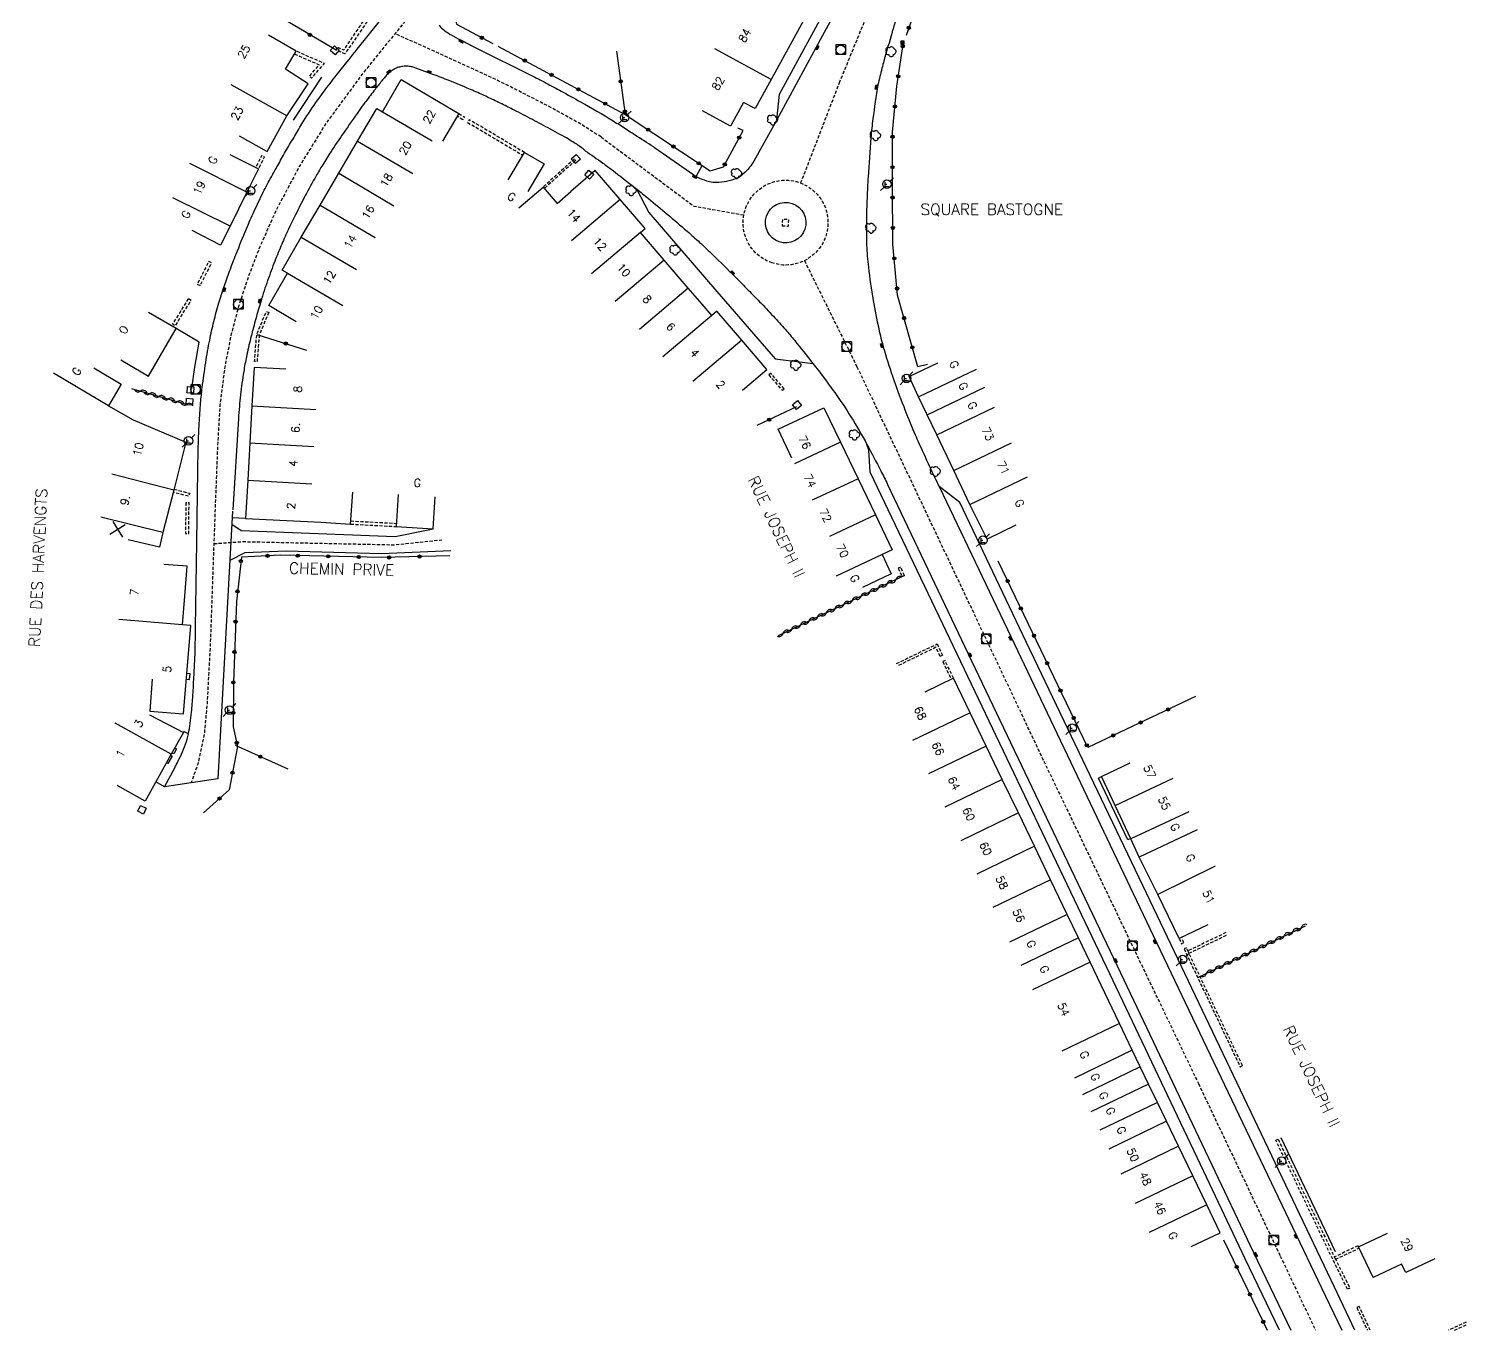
# Model space of a CAD drawing. Header units: millimetres. Extents: x 132999 to 134001, y 131000 to 132000.
# Drawn here: x 133733.6 to 133958.3, y 131000 to 131203.3 of the extents above; entities that cross this region are included whole.
import ezdxf
from ezdxf.enums import TextEntityAlignment as Align

# ---------------------------------------------------------------- set-up
doc = ezdxf.new("R2010")
doc.units = ezdxf.units.MM
doc.linetypes.add('DASHED', pattern=[0.75, 0.5, -0.25])
doc.layers.get('0').update_dxf_attribs({"linetype": 'CONTINUOUS'})
for name, color, linetype in [('W0001', 6, 'DASHED'), ('W0008', 7, 'CONTINUOUS'), ('W0100', 7, 'CONTINUOUS'), ('W0112', 1, 'DASHED'), ('W0300', 7, 'CONTINUOUS'), ('W0310', 3, 'CONTINUOUS'), ('W0322', 7, 'CONTINUOUS'), ('W0330', 7, 'CONTINUOUS'), ('W0400', 7, 'CONTINUOUS'), ('W0420', 7, 'CONTINUOUS'), ('W0471', 7, 'CONTINUOUS'), ('W0989', 7, 'CONTINUOUS'), ('W0991', 7, 'CONTINUOUS'), ('W1102', 7, 'CONTINUOUS')]:
    doc.layers.add(name, color=color, linetype=linetype)
doc.styles.get("Standard").update_dxf_attribs({"font": 'romans.shx', "width": 0.85})

# ---------------------------------------------------------------- blocks, each defined once
blk = doc.blocks.new('T471')
for p, q in [((-0.333334, 0.333334), (-0.333334, -0.333334)), ((-0.333334, 0), (0, 0)), ((0.500001, 0.500001), (1.000002, 1.000002)), ((-0.500001, -0.500001), (-1.000002, -1.000002)), ((-0.333334, -0.333334), (0.333334, -0.333334))]:
    blk.add_line(p, q)
blk.add_ellipse((0, 0), major_axis=(0.471405, 0.471405), ratio=1, start_param=5.4977871438, end_param=11.780972451)
blk = doc.blocks.new('t112o')
at = {"color": 0, "linetype": 'Continuous'}
for p, q in [((-0.5, 0.5), (0.5, 0.5)), ((-0.5, -0.5), (-0.5, 0.5)), ((0.5, 0.5), (0.5, -0.5)), ((0.5, -0.5), (-0.5, -0.5))]:
    blk.add_line(p, q, dxfattribs=at)
blk = doc.blocks.new('T420')
for p, q in [((0.75, 0.75), (-0.75, 0.75)), ((-0.75, 0.75), (-0.75, -0.75)), ((0.75, 0.75), (0.75, -0.75)), ((0.75, -0.75), (-0.75, -0.75))]:
    blk.add_line(p, q)
blk.add_ellipse((0, 0), major_axis=(-0.53, 0.53), ratio=1, start_param=3.926991, end_param=10.210176)
blk = doc.blocks.new('T400')
for p, q in [((-0.15, 0.3), (0.15, 0.3)), ((-0.15, -0.25), (-0.15, 0.3)), ((-0.15, 0.15), (0.15, 0.15)), ((-0.15, 0), (0.15, 0)), ((0.15, 0.3), (0.15, -0.25)), ((-0.15, -0.15), (0.15, -0.15)), ((-0.15, -0.25), (-0.15, -0.3)), ((-0.15, -0.3), (0.15, -0.3)), ((0.15, -0.3), (0.15, -0.25))]:
    blk.add_line(p, q)
blk = doc.blocks.new('t991o')
at = {"color": 0, "linetype": 'Continuous'}
for p, q in [((-1, 1), (1, -1)), ((-1, -1), (1, 1))]:
    blk.add_line(p, q, dxfattribs=at)
blk = doc.blocks.new('t322o')
at = {"color": 0, "linetype": 'Continuous'}
for radius in [0.25, 0.15]:
    blk.add_circle((0, 0), radius, dxfattribs=at)
blk = doc.blocks.new('t310o')
at = {"color": 0, "linetype": 'Continuous'}
for centre, start, end in [((-0.5, 0.38), 216.8699, 323.1304), ((0.5, -0.37), 36.8699, 143.1303)]:
    blk.add_arc(centre, 0.625, start, end, dxfattribs=at)
blk = doc.blocks.new('T300')
for p, q in [((-0.8, 0.51), (-0.86, 0.34)), ((-0.86, 0.34), (-0.86, 0.17)), ((-0.86, 0.17), (-0.74, 0.06)), ((-0.69, 0.63), (-0.8, 0.51)), ((-0.8, -0.06), (-0.74, 0.06)), ((-0.74, 0.06), (-0.69, 0.11)), ((-0.57, 0.69), (-0.69, 0.63)), ((-0.46, 0.69), (-0.57, 0.69)), ((-0.29, 0.63), (-0.46, 0.69)), ((-0.29, 0.63), (-0.17, 0.74)), ((-0.23, 0.57), (-0.29, 0.63)), ((-0.17, 0.74), (-0.06, 0.8)), ((-0.06, 0.8), (0.06, 0.8)), ((0.06, 0.8), (0.23, 0.74)), ((0.23, 0.74), (0.34, 0.63)), ((0.34, 0.63), (0.4, 0.51)), ((0.46, 0.46), (0.34, 0.46)), ((0.4, 0.51), (0.4, 0.46)), ((0.57, 0.4), (0.46, 0.46)), ((0.57, 0.4), (0.69, 0.29)), ((0.69, 0.29), (0.74, 0.17)), ((0.74, 0.06), (0.69, -0.17)), ((0.74, 0.17), (0.74, 0.06)), ((-0.8, -0.17), (-0.8, -0.06)), ((-0.8, -0.23), (-0.8, -0.17)), ((-0.74, -0.34), (-0.8, -0.23)), ((-0.69, -0.4), (-0.74, -0.34)), ((-0.51, -0.46), (-0.69, -0.4)), ((-0.4, -0.46), (-0.51, -0.46)), ((-0.4, -0.46), (-0.34, -0.46)), ((-0.34, -0.46), (-0.34, -0.4)), ((-0.34, -0.51), (-0.34, -0.46)), ((-0.29, -0.63), (-0.34, -0.51)), ((-0.17, -0.74), (-0.29, -0.63)), ((-0.06, -0.8), (-0.17, -0.74)), ((0.06, -0.8), (-0.06, -0.8)), ((0.17, -0.74), (0.06, -0.8)), ((0.23, -0.69), (0.17, -0.74)), ((0.29, -0.46), (0.23, -0.46)), ((0.29, -0.63), (0.23, -0.69)), ((0.46, -0.4), (0.29, -0.46)), ((0.34, -0.51), (0.29, -0.63)), ((0.34, -0.51), (0.34, -0.46)), ((0.57, -0.34), (0.46, -0.4)), ((0.63, -0.29), (0.57, -0.34)), ((0.69, -0.17), (0.63, -0.29))]:
    blk.add_line(p, q)
blk = doc.blocks.new('t330o')
at = {"color": 0, "linetype": 'Continuous'}
for p, q in [((0.25, -0.25), (-0.25, 0.25)), ((-0.25, -0.25), (0.25, 0.25)), ((-0.25, 0.25), (-0.25, -0.25)), ((0.25, 0.25), (-0.25, 0.25)), ((0.25, -0.25), (0.25, 0.25)), ((-0.25, -0.25), (0.25, -0.25)), ((-0.25, -0.25), (-0.25, -0.25))]:
    blk.add_line(p, q, dxfattribs=at)

msp = doc.modelspace()

# ---------------------------------------------------------------- linework, layer by layer
at = {"layer": 'W0001'}
for points in [[(133900.12, 131272.8), (133897.87, 131268.93), (133883.48, 131242.29), (133875.27, 131227.67), (133867.79, 131213.36), (133860.29, 131195.06), (133854.2, 131179.25)], [(133854.79, 131167.12), (133863, 131150.54), (133892.19, 131088.93), (133916.35, 131038.55), (133929.13, 131011.59), (133934.64, 131000)]]:
    msp.add_lwpolyline(points, dxfattribs=at)
at = {"layer": 'W0001', "flags": 128}
for points in [[(133819.21, 131233.57), (133818.77, 131232.76), (133817.36, 131231.05), (133815.06, 131229.21), (133811.96, 131227.06), (133809.4, 131224.92), (133807.05, 131222.6), (133803.47, 131218.57), (133799.46, 131213.65), (133794.47, 131207.1), (133785.68, 131196.23), (133780.07, 131188.61), (133775.88, 131181.84), (133772.25, 131174.99), (133769.66, 131169.17), (133767.89, 131164.53), (133766.33, 131159.77), (133765.19, 131155.42), (133764.23, 131150.5), (133763.48, 131144.61), (133763.1, 131138.15), (133762.62, 131125.79), (133761.96, 131107.11), (133761.45, 131097.72), (133761.03, 131093.23), (133760.01, 131088.42), (133758.96, 131085.53)], [(133823.02, 131186.44), (133819.7, 131188.55), (133814.75, 131191.27), (133808.32, 131194.57), (133802.52, 131197.3), (133790.83, 131202.59)], [(133823.02, 131186.44), (133837.51, 131175.65), (133845.33, 131174.25)], [(133858.38, 131171.92), (133858.38, 131171.92)], [(133762.52, 131122.9), (133767.09, 131123.22), (133790.68, 131122.72), (133798.16, 131123.5)]]:
    msp.add_lwpolyline(points, dxfattribs=at)
msp.add_lwpolyline([(133849.73, 131166.77, -1.000002), (133853.96, 131179.34, -1.000002), (133849.73, 131166.77, -1.000002)], format="xyb", dxfattribs=at)
at = {"layer": 'W0008'}
for points in [[(133896.97, 131274.52), (133881.67, 131246.44), (133873.03, 131230.56), (133857.26, 131201.61), (133850.47, 131189.13), (133850.89, 131193.13), (133871.13, 131230.26), (133873.03, 131230.56)], [(133929.02, 131000), (133923.66, 131011.18), (133917.12, 131024.92), (133902.5, 131055.69), (133879.21, 131104.42), (133865.07, 131134.05), (133864.84, 131137.5), (133864.56, 131138.39)], [(133940.8, 131000), (133937.59, 131006.73), (133908.8, 131067.1), (133888.93, 131108.64), (133879.06, 131129.32), (133875.83, 131131.81)], [(133905.77, 131076.82), (133905.34, 131076.62), (133900.75, 131086.28), (133901.2, 131086.5)]]:
    msp.add_lwpolyline(points, dxfattribs=at)
at = {"layer": 'W0008', "flags": 128}
for points in [[(133765.44, 131127.96), (133763.13, 131086.14), (133754.79, 131084.92), (133756.46, 131088, 0.008577), (133756.77, 131088.6, 0.003686), (133757.46, 131090.01, 0.029392), (133758.1, 131091.57, 0.030022), (133758.54, 131093.17, 0.015961), (133758.83, 131094.81, 0.01491), (133759.04, 131096.59, 0.002068), (133759.24, 131099.11, 0.006342), (133759.3, 131099.94, 0.000187), (133759.39, 131101.7, 0.00023), (133759.46, 131103.13, 0.000295), (133759.6, 131105.86, 0.002829), (133759.61, 131106.14, 0.008457), (133759.63, 131107.17, -0.003304), (133759.66, 131109.81), (133759.89, 131123.13), (133760.02, 131134.31, -0.003227), (133760.04, 131135.82, -0.001327), (133760.14, 131139.49, -0.007276), (133760.24, 131141.72, -0.005087), (133760.46, 131144.91, -0.011824), (133760.71, 131147.29, -0.007185), (133761.26, 131151.2, -0.009904), (133761.88, 131154.71, -0.01195), (133762.52, 131157.59, -0.010795), (133763.31, 131160.52, -0.01221), (133764.13, 131163.08, -0.005342), (133764.98, 131165.45, -0.004655), (133766.01, 131168.15, -0.005868), (133767.63, 131172.11, -0.008434), (133768.82, 131174.83, -0.00807), (133770.25, 131177.8, -0.00979), (133771.51, 131180.21, -0.002361), (133772.5, 131181.97, -0.001895), (133773.74, 131184.16, -0.003377), (133775, 131186.33, -0.003376), (133776.29, 131188.49, -0.016198), (133778.46, 131191.8, -0.014086), (133781.18, 131195.45, -0.000856), (133783.65, 131198.57, -0.001677), (133784.93, 131200.16), (133790.29, 131206.81)], [(133797.72, 131203.95, 0.099567), (133798.24, 131203.33, 0.018269), (133799.02, 131202.75, 0.025977), (133799.61, 131202.39, 0.001374), (133801.07, 131201.6, 0.004071), (133801.57, 131201.34, 0.000432), (133803.13, 131200.53, 0.003224), (133803.34, 131200.43), (133812.36, 131195.95, -0.005897), (133813.53, 131195.35, -0.002827), (133815.94, 131194.06, -0.001727), (133817.1, 131193.43, -0.000627), (133820.3, 131191.66, -0.002295), (133820.47, 131191.57, -0.015703), (133825.51, 131188.57, -0.000071)], [(133820.54, 131184.3, 0.026998), (133819.21, 131185.29, 0.009484), (133818.42, 131185.8, 0.012099), (133817.33, 131186.44, 0.004581), (133814.38, 131188.05, 0.001289), (133811.59, 131189.53, 0.002432), (133810.1, 131190.3, 0.003365), (133808.3, 131191.21, 0.002925), (133806.21, 131192.23, 0.006128), (133804.3, 131193.12, 0.005364), (133802.09, 131194.09, 0.006307), (133798.98, 131195.37, 0.007967), (133796.49, 131196.32), (133793.67, 131197.33, 0.061), (133793.11, 131197.46, 0.039906), (133792.24, 131197.48, 0.048253), (133791.52, 131197.37, 0.054902), (133790.92, 131197.14, 0.023392), (133790.66, 131197, 0.010789), (133790.12, 131196.64, 0.042873), (133789.76, 131196.34, 0.029462), (133789.3, 131195.83, 0.016145), (133788.23, 131194.54, 0.00478), (133787.71, 131193.88, 0.000203), (133786.25, 131191.97, 0.002227), (133786.12, 131191.8, 0.007912), (133785.21, 131190.55, 0.002883), (133782.78, 131187.06, 0.00512), (133780.83, 131184.15, 0.007408), (133779.53, 131182.11, 0.010222), (133778.5, 131180.35, 0.005859), (133776.8, 131177.23, 0.005832), (133775.28, 131174.29, 0.006798), (133774.05, 131171.74, 0.009211), (133773.01, 131169.39, 0.00808), (133771.91, 131166.67, 0.009554), (133770.79, 131163.61, 0.009057), (133769.74, 131160.34, 0.006534), (133768.99, 131157.71, 0.006287), (133768.27, 131154.95, 0.008948), (133767.62, 131152.11, 0.011077), (133767.19, 131149.79, 0.012474), (133766.69, 131146.17, 0.012205), (133766.37, 131142.44), (133765.47, 131128.18)], [(133850.47, 131189.13), (133846.9, 131182.68, -0.046777), (133846.23, 131181.7, -0.036654), (133845.18, 131180.61, -0.079769), (133844.24, 131180, -0.052776), (133842.63, 131179.49, -0.046303), (133841.02, 131179.31, -0.069313), (133839.94, 131179.44, -0.035944), (133838.47, 131179.95, -0.05203), (133837.52, 131180.47), (133831.39, 131184.76, 0.009681), (133831.21, 131184.88, -0.000576), (133828.27, 131186.77, -0.000785), (133827.36, 131187.36, -0.000384), (133825.51, 131188.57)]]:
    msp.add_lwpolyline(points, format="xyb", dxfattribs=at)
at = {"layer": 'W0008'}
for points in [[(133869.23, 131205.2, 0.007302), (133868.64, 131203.32, 0.003382), (133868.48, 131202.78, 0.000408), (133867.22, 131198.33, 0.007135), (133866.91, 131197.17, 0.003225), (133866.27, 131194.58, 0.010038), (133865.49, 131189.27, 0.014675), (133865.18, 131186.32, 0.000698), (133864.74, 131180.16, 0.003556), (133864.67, 131178.95, 0.009842), (133864.48, 131173.68, 0.012609), (133864.51, 131169.56, 0.020937), (133864.78, 131166.11, 0.013757), (133865.54, 131160.91, 0.010238), (133866.41, 131156.44, 0.015903), (133867.12, 131153.6, 0.013156), (133868.55, 131149.06, 0.012371), (133870.3, 131144.32, 0.002749), (133871.96, 131140.24, 0.008676), (133872.51, 131138.96, 0.002248), (133874.35, 131134.94, 0.002876), (133875.83, 131131.81), (133886.5, 131109.47), (133909.26, 131061.65), (133931.06, 131016.1), (133935.58, 131006.65), (133938.75, 131000)], [(133820.54, 131184.3, -0.004872), (133823.31, 131182.35, -0.009144), (133824.76, 131181.28, -0.000259), (133828.34, 131178.5, -0.004005), (133828.57, 131178.32, -0.003598), (133830.41, 131176.82, -0.002238), (133833.35, 131174.38, -0.004346), (133836.46, 131171.72, -0.006799), (133838.42, 131169.97, -0.006796), (133840.53, 131167.97, -0.004108), (133843.96, 131164.59, -0.001626), (133846.02, 131162.51, -0.001877), (133847.79, 131160.7, -0.005727), (133849.94, 131158.43, -0.006368), (133851.82, 131156.35, -0.009751), (133853.27, 131154.64, -0.004778), (133856.12, 131151.05, -0.005341), (133857.81, 131148.85, -0.005118), (133859.52, 131146.51, -0.016562), (133862.06, 131142.71, -0.015168), (133864.56, 131138.39, -0.00427), (133866.72, 131134.29, -0.008318), (133867.78, 131132.16), (133880.91, 131104.58), (133903.63, 131056.91), (133917.9, 131026.93), (133924.96, 131012.16), (133930.76, 131000)]]:
    msp.add_lwpolyline(points, format="xyb", dxfattribs=at)
at = {"layer": 'W0008', "flags": 128}
for points in [[(133774.99, 131189.08), (133779.4, 131195.8)], [(133837.88, 131180.24), (133838.83, 131181.96)], [(133828.57, 131178.32), (133830.46, 131174.62), (133841.11, 131162.27), (133850.24, 131151.76), (133856.12, 131151.05)], [(133759.08, 131147.13), (133759.56, 131150.47), (133760.22, 131154.4), (133756.63, 131156.51)], [(133765.38, 131126.99), (133767.47, 131126.87)], [(133765.32, 131125.92), (133766.81, 131124.96), (133790.84, 131124.04), (133796.79, 131125.23)], [(133799.53, 131121.77), (133788.7, 131121.32), (133773.84, 131121.74), (133767.37, 131121.48), (133765.01, 131120.25)], [(133758.24, 131101.7), (133758.73, 131101.66), (133758.84, 131102.57), (133758.31, 131102.62)], [(133758.54, 131093.17), (133757.86, 131093.55)], [(133756.43, 131091), (133756.71, 131090.84), (133756.25, 131090.04), (133755.98, 131090.2)], [(133755.77, 131089.83), (133755.99, 131089.71), (133755.35, 131088.53), (133755.12, 131088.66)], [(133754.79, 131084.92), (133753.45, 131085.67)]]:
    msp.add_lwpolyline(points, dxfattribs=at)
msp.add_lwpolyline([(133850.84, 131170.06, -1), (133852.86, 131176.05, -1)], format="xyb", close=True, dxfattribs=at)
at = {"layer": 'W0100'}
for points in [[(133849.62, 131205.87), (133851.6, 131209.27), (133851.6, 131209.27), (133855.42, 131206.05), (133855.42, 131206.05), (133854.01, 131203.48), (133849.6, 131195.4), (133847.11, 131190.88), (133845.28, 131191.83), (133843.24, 131188.11), (133838.86, 131190.51)], [(133845.14, 131146.86), (133848.93, 131150.13), (133845.01, 131154.68), (133841.1, 131159.22), (133840.32, 131158.55), (133838.81, 131160.34), (133836.64, 131162.82), (133832.86, 131167.21), (133829.17, 131171.5), (133829.92, 131172.15), (133826.01, 131176.66), (133822.1, 131181.18), (133818.32, 131177.9)], [(133887.81, 131125.79), (133883.33, 131123.58), (133880.63, 131129.04), (133878.12, 131134.33), (133875.46, 131139.91), (133873.97, 131143.03), (133872.64, 131145.85), (133871.14, 131149), (133875.65, 131151.15)], [(133852.82, 131136.25), (133850.7, 131140.77), (133857.83, 131144.12), (133860.42, 131138.75), (133863.18, 131133.04), (133865.89, 131127.38), (133868.49, 131121.92), (133868.49, 131121.92), (133866.94, 131121.19), (133868.36, 131118.2), (133863.85, 131116.06)], [(133915.22, 131013.09), (133919.74, 131015.22), (133917.67, 131019.6), (133915.48, 131024.15), (133913.24, 131028.74), (133911.35, 131032.65), (133909.93, 131035.57), (133908.56, 131038.44), (133907.27, 131041.13), (133906.02, 131043.74), (133904.03, 131047.94), (133899.42, 131057.53), (133897.61, 131061.31), (133895.83, 131064.98), (133893.24, 131070.39), (133890.73, 131075.63), (133888.23, 131080.83), (133885.71, 131086.05), (133883.21, 131091.28), (133880.7, 131096.49), (133878.09, 131101.87), (133873.59, 131099.69)], [(133917.83, 131063.36), (133913.33, 131061.19), (133909.99, 131068.1), (133907.11, 131073.9), (133905.78, 131076.8), (133903.34, 131081.97), (133901.2, 131086.51), (133905.71, 131088.65)], [(133953.26, 131011.14), (133948.74, 131009), (133948.1, 131010.34), (133943.64, 131008.22), (133943.64, 131008.22), (133941.35, 131013.03), (133945.87, 131015.18)]]:
    msp.add_lwpolyline(points, dxfattribs=at)
at = {"layer": 'W0100', "flags": 128}
for points in [[(133766.49, 131186.61), (133770.85, 131184.18), (133773.95, 131189.74), (133777.25, 131194.75), (133773.74, 131197.04), (133775.39, 131199.84), (133771.08, 131202.37)], [(133775.41, 131157.57), (133771.09, 131160.09), (133774.05, 131165.16), (133773.2, 131165.65), (133776.18, 131170.79), (133779.13, 131175.81), (133782.05, 131180.77), (133784.99, 131185.79), (133788, 131190.91), (133788.85, 131190.39), (133791.8, 131195.41), (133800.8, 131190.1), (133798.26, 131185.79)], [(133765.04, 131183.69), (133769.51, 131181.46), (133767.7, 131177.82), (133765.06, 131172.5), (133763.58, 131169.55), (133763.58, 131169.55), (133759.14, 131171.85)], [(133808.52, 131179.72), (133811.05, 131184.02), (133814.11, 131182.22), (133811.57, 131177.92)], [(133810.18, 131175.35), (133813.96, 131178.62), (133816.18, 131176.05), (133818.32, 131177.9)], [(133748, 131151.6), (133752.32, 131149.09), (133756.63, 131156.51), (133752.3, 131159.02)], [(133743.75, 131150.36), (133748.05, 131147.82), (133746.05, 131144.43), (133749.91, 131142.23), (133758.17, 131138.76), (133756.26, 131131.25), (133754.56, 131124.63), (133754.02, 131122.36), (133749.15, 131123.51)], [(133773.79, 131150.14), (133768.8, 131150.41), (133768.48, 131144.41), (133768.16, 131138.63), (133767.82, 131132.82), (133767.47, 131126.85), (133779.28, 131126.26), (133783.89, 131125.95), (133784.23, 131130.94)], [(133791.32, 131130.56), (133791.03, 131125.57), (133796.79, 131125.23), (133797.09, 131130.22)], [(133752.91, 131101.7), (133752.52, 131096.72), (133757.79, 131096.3), (133758.93, 131110.12), (133757.65, 131110.22), (133757.99, 131114.67), (133757.99, 131114.67), (133758.36, 131119.36), (133754.69, 131119.66)], [(133752.46, 131096.17), (133757.79, 131093.41), (133755.86, 131089.99), (133751.77, 131082.66), (133747.4, 131085.09)]]:
    msp.add_lwpolyline(points, dxfattribs=at)
at = {"layer": 'W0112', "flags": 128}
for points in [[(133781.84, 131200.46), (133782.83, 131200.04), (133787.4, 131206.69), (133787.81, 131206.4), (133783.01, 131199.43), (133781.65, 131200)], [(133769.07, 131181.69), (133769.51, 131181.46), (133770.45, 131183.34), (133770, 131183.56)], [(133851.3, 131172.57), (133852.3, 131172.51), (133852.36, 131173.51), (133851.36, 131173.57)], [(133759.94, 131163.43), (133760.39, 131163.21), (133762.17, 131166.76), (133761.72, 131166.98)], [(133758.53, 131161.17), (133756.09, 131157.22), (133756.51, 131156.95), (133758.96, 131160.91)], [(133771.09, 131159.02), (133769.62, 131155.5), (133769.28, 131151.35), (133768.88, 131151.38), (133769.23, 131155.59), (133770.72, 131159.17)], [(133758.15, 131129.29), (133758.1, 131124.47), (133758.6, 131124.47), (133758.65, 131129.28)]]:
    msp.add_lwpolyline(points, close=True, dxfattribs=at)
for points in [[(133775.13, 131199.4), (133778.97, 131197.73), (133777.41, 131195.95), (133777.79, 131195.62), (133779.79, 131197.92), (133775.39, 131199.84)], [(133800.8, 131190.1), (133801.68, 131189.57), (133801.42, 131189.14), (133800.55, 131189.67)], [(133811.05, 131184.02), (133802.44, 131189.14), (133802.18, 131188.71), (133810.8, 131183.59)], [(133818.86, 131183.01), (133813.96, 131178.62)], [(133819.06, 131182.79), (133814.16, 131178.4)], [(133756.3, 131131.41), (133758.72, 131130.79), (133758.59, 131130.31), (133756.17, 131130.92)], [(133783.92, 131126.45), (133791.05, 131126.07)], [(133783.89, 131125.95), (133791.03, 131125.57)]]:
    msp.add_lwpolyline(points, dxfattribs=at)
at = {"layer": 'W0112'}
for points in [[(133849.22, 131149.26), (133851.35, 131146.82), (133851.65, 131147.08), (133849.52, 131149.52)], [(133869.44, 131119.07), (133870.05, 131117.75), (133870.41, 131117.91), (133869.8, 131119.24)], [(133914.47, 131059.75), (133914.1, 131059.58), (133914.42, 131058.9), (133922.87, 131041.17), (133923.23, 131041.34), (133923.23, 131041.34), (133914.78, 131059.07)], [(133937.68, 131011.27), (133940, 131006.58), (133940, 131006.58), (133939.64, 131006.4), (133937.33, 131011.09), (133928.44, 131029.69), (133928.8, 131029.86)]]:
    msp.add_lwpolyline(points, close=True, dxfattribs=at)
for points in [[(133869.2, 131104.17), (133875.52, 131107.23), (133876.38, 131105.46), (133876.02, 131105.29), (133875.34, 131106.7), (133869.37, 131103.81)], [(133878.09, 131101.87), (133876.76, 131104.63), (133876.4, 131104.46), (133877.73, 131101.69)], [(133913.33, 131061.19), (133913.71, 131060.39), (133914.07, 131060.57), (133913.69, 131061.37)], [(133920.65, 131062.13), (133914.69, 131059.26)], [(133914.86, 131058.89), (133920.82, 131061.77)], [(133941.28, 131013.19), (133937.6, 131011.45)], [(133937.77, 131011.09), (133941.45, 131012.83)], [(133943.19, 131000), (133941.45, 131003.71), (133941.08, 131003.54), (133942.74, 131000)], [(133958.18, 131001.25), (133955.39, 131000)], [(133956.37, 131000), (133958.34, 131000.89)]]:
    msp.add_lwpolyline(points, dxfattribs=at)
at = {"layer": 'W0310'}
msp.add_line((133937.76, 131012.26), (133929.25, 131030.08), dxfattribs=at)
at = {"layer": 'W0310', "flags": 128}
for points in [[(133749.65, 131147.16), (133758.57, 131144.59)], [(133870.41, 131117.91), (133850.67, 131108.52)], [(133916.25, 131055.1), (133933.06, 131063.21)]]:
    msp.add_lwpolyline(points, dxfattribs=at)
at = {"layer": 'W0322', "flags": 128}
for points in [[(133813.85, 131223.15), (133800.04, 131205.94), (133800.41, 131204.06), (133806.12, 131201.03)], [(133781.62, 131199.98), (133768.44, 131207.74)], [(133872.66, 131207.98), (133870.67, 131202.29)], [(133806.91, 131200.63), (133826.81, 131189.96)], [(133874.03, 131150.9), (133872.52, 131150.5), (133869.36, 131161.74), (133868.62, 131169.7), (133868.54, 131179.11), (133868.56, 131187.18), (133869.22, 131194.39), (133870.26, 131201.25)], [(133825.43, 131199.83), (133826.81, 131189.96), (133840.07, 131181.13), (133842.14, 131181.77), (133845.2, 131187.43), (133844.41, 131187.83)], [(133769.23, 131155.59), (133777.01, 131153.13)], [(133853.57, 131144.28), (133847.34, 131141.36)], [(133799.4, 131121), (133788.72, 131120.72), (133772.99, 131121.08), (133766.82, 131120.81), (133766.04, 131113.85), (133765.57, 131101.28), (133765.56, 131094.26), (133766.23, 131091.22), (133764.93, 131084.46), (133760.93, 131080.83)], [(133915.91, 131099.02), (133899.08, 131091.06), (133885.05, 131120.15)], [(133774.12, 131087.65), (133765.93, 131091.35)], [(133920.26, 131014.15), (133927.1, 131000)]]:
    msp.add_lwpolyline(points, dxfattribs=at)
at = {"layer": 'W1102', "flags": 128}
for points in [[(133849.6, 131195.4), (133840.82, 131200.19)], [(133773.95, 131189.74), (133765.21, 131194.6)], [(133788.85, 131190.39), (133796.61, 131185.82)], [(133784.99, 131185.79), (133793.61, 131180.73)], [(133767.7, 131177.82), (133758.75, 131182.28)], [(133782.05, 131180.77), (133790.67, 131175.7)], [(133765.06, 131172.5), (133756.1, 131176.95)], [(133779.13, 131175.81), (133787.75, 131170.74)], [(133826.01, 131176.66), (133818.38, 131170.2)], [(133829.17, 131171.5), (133821.53, 131165.04)], [(133776.18, 131170.79), (133784.79, 131165.72)], [(133832.86, 131167.21), (133825.22, 131160.75)], [(133774.05, 131165.16), (133782.68, 131160.12)], [(133836.64, 131162.82), (133829.01, 131156.36)], [(133840.32, 131158.55), (133832.69, 131152.09)], [(133845.01, 131154.68), (133837.37, 131148.22)], [(133746.05, 131144.43), (133737.45, 131149.52)], [(133872.64, 131145.85), (133881.67, 131150.14)], [(133873.97, 131143.03), (133883, 131147.33)], [(133768.48, 131144.41), (133778.46, 131143.87)], [(133875.46, 131139.91), (133884.49, 131144.2)], [(133768.16, 131138.63), (133778.14, 131138.07)], [(133860.42, 131138.75), (133853.23, 131135.38)], [(133878.12, 131134.33), (133887.15, 131138.63)], [(133756.26, 131131.25), (133746.57, 131133.73)], [(133767.82, 131132.82), (133777.82, 131132.27)], [(133863.18, 131133.04), (133855.99, 131129.67)], [(133880.63, 131129.04), (133889.67, 131133.34)], [(133754.56, 131124.63), (133744.85, 131127.03)], [(133865.89, 131127.38), (133858.7, 131124)], [(133866.94, 131121.19), (133859.75, 131117.81)], [(133757.65, 131110.22), (133747.68, 131111.03)], [(133755.86, 131089.99), (133747.13, 131094.87)], [(133880.7, 131096.49), (133871.69, 131092.14)], [(133883.21, 131091.28), (133874.2, 131086.93)], [(133885.71, 131086.05), (133876.71, 131081.7)], [(133903.34, 131081.97), (133912.39, 131086.24)], [(133888.23, 131080.83), (133879.22, 131076.48)], [(133914.85, 131081.02), (133905.78, 131076.8)], [(133916.14, 131078.21), (133907.11, 131073.9)], [(133890.73, 131075.63), (133881.73, 131071.28)], [(133918.98, 131072.5), (133909.99, 131068.1)], [(133893.24, 131070.39), (133884.24, 131066.04)], [(133895.83, 131064.98), (133886.83, 131060.63)], [(133897.61, 131061.31), (133888.6, 131056.97)], [(133899.42, 131057.53), (133890.41, 131053.19)], [(133904.03, 131047.94), (133895.02, 131043.61)], [(133906.02, 131043.74), (133897.01, 131039.4)], [(133907.27, 131041.13), (133898.26, 131036.79)], [(133908.56, 131038.44), (133899.55, 131034.1)], [(133909.93, 131035.57), (133900.92, 131031.24)], [(133911.35, 131032.65), (133902.34, 131028.31)], [(133913.24, 131028.74), (133904.23, 131024.41)], [(133915.48, 131024.15), (133906.47, 131019.81)], [(133917.67, 131019.6), (133908.66, 131015.26)]]:
    msp.add_lwpolyline(points, dxfattribs=at)

# ---------------------------------------------------------------- block references
at = {"layer": 'W0112'}
for p, rotation in [((133781.41, 131199.97), 48.53980393703218), ((133819.08, 131182.98), 132.7224698555592), ((133821.17, 131180.56), 137.7649964860216), ((133758.87, 131146.94), 86.37667187801334), ((133758.71, 131145.08), 86.51117396807267), ((133853.63, 131144.54), 129.2655573122599), ((133751.3, 131081.33), 62.64952503093569)]:
    msp.add_blockref('t112o', p, dxfattribs=dict(at, rotation=rotation))
at = {"layer": 'W0300'}
for p in [(133868.35, 131199.75), (133849.86, 131189.1), (133865.92, 131186.64), (133844.23, 131180.72), (133827.75, 131178.06), (133865.22, 131172.18), (133834.63, 131168.76), (133853.47, 131150.77), (133862.65, 131139.88), (133875.28, 131134.17)]:
    msp.add_blockref('T300', p, dxfattribs=at)
at = {"layer": 'W0310'}
for p, rotation in [((133751.09, 131146.74), 343.9408076997601), ((133752.53, 131146.33), 343.9408076997601), ((133753.97, 131145.91), 343.9408076997601), ((133755.42, 131145.5), 343.9408076997601), ((133756.86, 131145.08), 343.9408076997601), ((133758.3, 131144.67), 343.9408076997601), ((133867.7, 131116.63), 205.4405309559862), ((133869.06, 131117.27), 205.4405309559862), ((133863.64, 131114.69), 205.4405309559862), ((133864.99, 131115.34), 205.4405309559862), ((133866.35, 131115.98), 205.4405309559862), ((133858.22, 131112.11), 205.4405309559862), ((133859.57, 131112.76), 205.4405309559862), ((133860.93, 131113.4), 205.4405309559862), ((133862.28, 131114.05), 205.4405309559862), ((133854.16, 131110.18), 205.4405309559862), ((133855.51, 131110.83), 205.4405309559862), ((133856.86, 131111.47), 205.4405309559862), ((133851.45, 131108.89), 205.4405309559862), ((133852.8, 131109.54), 205.4405309559862), ((133932.46, 131062.92), 25.74453562071911), ((133927.06, 131060.31), 25.74453562071911), ((133928.41, 131060.96), 25.74453562071911), ((133929.76, 131061.62), 25.74453562071911), ((133931.11, 131062.27), 25.74453562071911), ((133923, 131058.36), 25.74453562071911), ((133924.35, 131059.01), 25.74453562071911), ((133925.71, 131059.66), 25.74453562071911), ((133917.6, 131055.75), 25.74453562071911), ((133918.95, 131056.4), 25.74453562071911), ((133920.3, 131057.05), 25.74453562071911), ((133921.65, 131057.71), 25.74453562071911)]:
    msp.add_blockref('t310o', p, dxfattribs=dict(at, rotation=rotation))
at = {"layer": 'W0322'}
for p, rotation in [((133777.52, 131202.39), 149.4903803591831), ((133871.09, 131203.5), 250.7094059054021), ((133804.4, 131201.94), 332.031391034413), ((133870.16, 131200.61), 81.37975692429261), ((133811.1, 131198.38), 331.8025599416063), ((133815.28, 131196.14), 331.8025599416063), ((133869.45, 131195.92), 81.37975692429261), ((133819.47, 131193.89), 331.8025599416063), ((133826.09, 131195.12), 277.9844080632014), ((133823.66, 131191.65), 331.8025599416063), ((133868.93, 131191.2), 84.8105284775866), ((133826.75, 131190.42), 277.9844080632014), ((133830.38, 131187.58), 326.3533639018432), ((133868.56, 131186.47), 89.84860070122507), ((133834.33, 131184.95), 326.3533639018432), ((133844.61, 131186.34), 61.60346235932879), ((133838.29, 131182.32), 326.3533639018432), ((133842.35, 131182.16), 61.60346235932879), ((133868.55, 131181.72), 89.84860070122507), ((133868.56, 131176.97), 90.50182800006134), ((133868.6, 131172.22), 90.50182800006134), ((133868.83, 131167.48), 95.29521863944272), ((133869.27, 131162.75), 95.29521863944272), ((133870.37, 131158.14), 105.6794310129692), ((133773.76, 131154.16), 342.4380332481427), ((133871.65, 131153.57), 105.6794310129692), ((133849.27, 131142.27), 205.121873732756), ((133766.74, 131120.16), 263.6517501655982), ((133770.91, 131120.99), 182.5405550964761), ((133775.66, 131121.02), 178.6860478862197), ((133780.41, 131120.91), 178.6860478862197), ((133785.16, 131120.81), 178.6860478862197), ((133789.91, 131120.75), 181.4746438996864), ((133794.65, 131120.88), 181.4746438996864), ((133886.54, 131117.07), 115.7371295865917), ((133766.22, 131115.44), 263.6517501655982), ((133888.6, 131112.79), 115.7371295865917), ((133765.92, 131110.71), 267.8344651352405), ((133890.66, 131108.51), 115.7371295865917), ((133765.74, 131105.96), 267.8344651352405), ((133892.72, 131104.23), 115.7371295865917), ((133765.57, 131101.21), 269.9311990825306), ((133894.79, 131099.95), 115.7371295865917), ((133911.62, 131096.99), 205.3192440540973), ((133765.56, 131096.46), 269.9311990825306), ((133896.85, 131095.67), 115.7371295865917), ((133907.32, 131094.96), 205.3192440540973), ((133903.03, 131092.93), 205.3192440540973), ((133766.11, 131091.77), 282.4948986764351), ((133898.91, 131091.39), 115.7371295865917), ((133769.79, 131089.61), 155.6500807097419), ((133765.44, 131087.11), 259.0514059096358), ((133763.41, 131083.08), 222.2462439695205), ((133922.33, 131009.87), 295.8218893173429), ((133924.4, 131005.6), 295.8218893173429), ((133926.47, 131001.32), 295.8218893173429)]:
    msp.add_blockref('t322o', p, dxfattribs=dict(at, rotation=rotation))
at = {"layer": 'W0330'}
msp.add_blockref('t330o', (133870.12, 131201.18), dxfattribs=at)
at = {"layer": 'W0400'}
for p, rotation in [((133801.17, 131201.38), 62.33006096852482), ((133856.78, 131200.41), 151.148928121561), ((133789.88, 131196.62), 128.6461120549693), ((133796.17, 131196.59), 70.16484006642484), ((133866.05, 131194.2), 171.4469540786423), ((133837.64, 131180.22), 238.6590880452836), ((133843.55, 131165.22), 45.87342743424933), ((133764.12, 131162.58), 161.4830657651294), ((133769.73, 131160.82), 342.9773314383107), ((133866.9, 131153.85), 15.64602385603357), ((133886.99, 131108.1), 204.1375660298777), ((133880.63, 131105.53), 25.8724561070683), ((133909.56, 131060.69), 205.5764567561382), ((133903.4, 131057.74), 25.4761600116608), ((133931.59, 131014.66), 203.3683416544787), ((133925.29, 131011.8), 205.5145096450474)]:
    msp.add_blockref('T400', p, dxfattribs=dict(at, rotation=rotation))
at = {"layer": 'W0420'}
for p in [(133860.47, 131200.06), (133787.07, 131194.94), (133766.36, 131160.28), (133861.39, 131153.67), (133759.66, 131146.98), (133883.19, 131108.01), (133906.03, 131060.06), (133928.11, 131014.07)]:
    msp.add_blockref('T420', p, dxfattribs=at)
at = {"layer": 'W0471'}
for p in [(133826.71, 131189.48), (133867.69, 131179.06), (133768.24, 131178.01), (133870.73, 131148.72), (133758.57, 131138.96), (133882.69, 131123.43), (133764.97, 131096.9), (133896.64, 131094.09), (133913.88, 131057.91), (133929.36, 131026.44)]:
    msp.add_blockref('T471', p, dxfattribs=at)
at = {"layer": 'W0991', "rotation": 346.6696377078666}
msp.add_blockref('t991o', (133747.49, 131125.14), dxfattribs=at)

# ---------------------------------------------------------------- texts
at = {"layer": 'W0989'}
msp.add_text('SQUARE BASTOGNE', height=1.75, dxfattribs=at).set_placement((133884.07, 131175.05), align=Align.MIDDLE)
for s, rotation, p in [('RUE JOSEPH II', 295.5765, (133850.42, 131125.53)), ('RUE DES HARVENGTS', 87.3382, (133735.05, 131119.14)), ('CHEMIN PRIVE', 358.7989, (133782.48, 131118.92)), ('RUE JOSEPH II', 295.5765, (133934.03, 131039.69))]:
    msp.add_text(s, height=1.75, rotation=rotation, dxfattribs=at).set_placement(p, align=Align.MIDDLE)
at = {"layer": 'W0991'}
for s, rotation, p in [('84', 61.3605, (133845.46, 131202.3)), ('25', 59.4904, (133767.22, 131199.77)), ('82', 61.3605, (133841.3, 131194.82)), ('23', 60.9426, (133766.16, 131190.14)), ('22', 59.7344, (133796.17, 131189.61)), ('20', 59.7344, (133792.43, 131184.72)), ('G', 63.4857, (133762.36, 131182.8)), ('18', 59.7344, (133789.48, 131179.69)), ('19', 63.4857, (133760.25, 131178.51)), ('16', 59.7344, (133786.62, 131174.7)), ('G', 329.485, (133809.03, 131177.09)), ('G', 63.4857, (133758.17, 131174.32)), ('14', 310.8252, (133818.75, 131174.17)), ('14', 59.7344, (133783.85, 131170.09)), ('12', 310.8252, (133822.84, 131169.72)), ('12', 59.7344, (133780.57, 131164.51)), ('10', 310.8252, (133826.57, 131165.63)), ('10', 59.7344, (133778.56, 131159)), ('8', 310.8252, (133830.22, 131161.08)), ('O', 59.8743, (133748.42, 131156.31)), ('6', 310.8252, (133833.91, 131156.77)), ('4', 310.8252, (133837.64, 131152.68)), ('G', 295.4273, (133878.18, 131150.88)), ('G', 59.4053, (133741.09, 131149.8)), ('8', 86.9052, (133775.63, 131147.03)), ('2', 310.8252, (133841.72, 131147.76)), ('G', 295.4273, (133879.62, 131147.51)), ('G', 295.4273, (133881.04, 131144.48)), ('6.', 86.9052, (133775.3, 131141)), ('76', 295.4405, (133854.84, 131138.73)), ('73', 295.4405, (133883.47, 131140.05)), ('10', 75.8688, (133750.71, 131137.64)), ('4', 86.9052, (133774.94, 131135.43)), ('71', 295.4405, (133885.88, 131134.76)), ('G', 356.6239, (133794.32, 131132.39)), ('74', 295.4405, (133855.68, 131132.72)), ('9.', 75.8688, (133748.68, 131129.69)), ('2', 86.9052, (133774.59, 131128.8)), ('72', 295.4405, (133858.09, 131127.31)), ('G', 295.4405, (133888.4, 131129.23)), ('70', 295.4405, (133860.74, 131121.78)), ('G', 295.4405, (133862.66, 131117.45)), ('7', 85.3199, (133750.09, 131115.31)), ('5', 85.3199, (133755.22, 131103.29)), ('68', 295.7445, (133872.89, 131096.41)), ('3', 60.8477, (133750.8, 131094.81)), ('1', 60.8477, (133747.92, 131090.13)), ('66', 295.7445, (133875.65, 131090.87)), ('57', 295.7445, (133908.73, 131087.27)), ('64', 295.7445, (133878.18, 131085.46)), ('60', 295.7445, (133880.47, 131080.65)), ('55', 295.7445, (133911.02, 131082.34)), ('G', 295.7445, (133912.7, 131078.61)), ('60', 295.7445, (133883.11, 131075.24)), ('G', 295.7445, (133915.11, 131073.8)), ('58', 295.7445, (133885.64, 131069.95)), ('51', 295.7445, (133917.96, 131067.71)), ('56', 295.7445, (133888.28, 131064.78)), ('G', 294.113, (133890.24, 131060.35)), ('G', 294.113, (133892.29, 131056.38)), ('54', 294.113, (133895.29, 131050.13)), ('G', 294.113, (133898.54, 131043.03)), ('G', 294.113, (133900.23, 131039.55)), ('G', 294.113, (133901.55, 131036.66)), ('G', 294.113, (133902.63, 131034.26)), ('G', 294.113, (133904.32, 131031.25)), ('50', 294.113, (133906.12, 131027.4)), ('48', 294.113, (133908.05, 131023.68)), ('46', 294.113, (133910.33, 131019.11)), ('G', 294.113, (133912.38, 131014.78)), ('29', 295.8993, (133948.95, 131013.33))]:
    msp.add_text(s, height=1.25, rotation=rotation, dxfattribs=at).set_placement(p, align=Align.MIDDLE)

doc.saveas('drawing.dxf')
